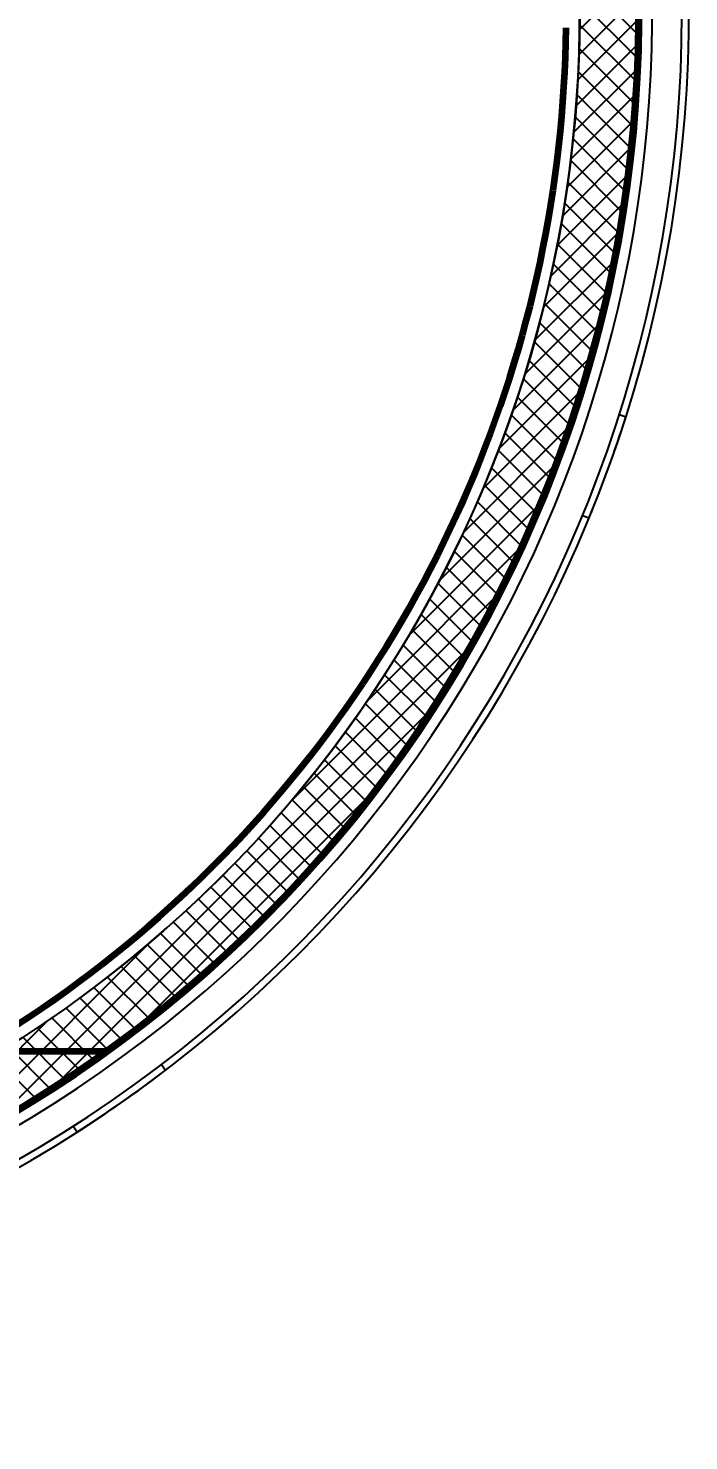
# Model space of a CAD drawing. Header units: millimetres. Extents: x 18626 to 19158, y -7082 to -6706.
# Drawn here: x 18779 to 18803.6, y -6895.3 to -6842.8 of the extents above; entities that cross this region are included whole.
import ezdxf

# ---------------------------------------------------------------- set-up
doc = ezdxf.new("R2010")
doc.units = ezdxf.units.MM
doc.header["$LTSCALE"] = 10
doc.layers.get('Defpoints').update_dxf_attribs({"lineweight": 13})
for name, color, linetype, lineweight in [('DIM（标注）', 3, 'Continuous', 15), ('LAYOUT.drawing', 125, 'Continuous', 100), ('OUTLINE.drawing', 180, 'Continuous', 100)]:
    doc.layers.add(name, color=color, linetype=linetype, lineweight=lineweight)
doc.styles.get("Standard").update_dxf_attribs({"font": 'arial.ttf', "height": 5})
doc.dimstyles.new('STANDARD$0', dxfattribs={"dimtxt": 1, "dimasz": 5, "dimexe": 1, "dimexo": 0.1, "dimgap": 0.5, "dimtad": 0, "dimzin": 1, "dimdsep": 46, "dimtxsty": 'Standard', "dimcen": 0.09, "dimclrd": 256, "dimclre": 256, "dimclrt": 256, "dimadec": 0, "dimazin": 2, "dimtfac": 1, "dimtmove": 0, "dimatfit": 3, "dimfxl": 1, "dimtolj": 1, "dimarcsym": 0})

# ---------------------------------------------------------------- blocks, each defined once
blk = doc.blocks.new('cogag')
at = {"layer": 'LAYOUT.drawing', "color": 125, "linetype": 'Continuous', "lineweight": 100}
for p, q in [((16568.584, -7008.547), (16568.588, -7007.963)), ((16568.584, -7008.547), (16568.588, -7007.963)), ((16568.574, -7009.131), (16568.584, -7008.547)), ((16568.574, -7009.131), (16568.584, -7008.547)), ((16568.556, -7009.715), (16568.574, -7009.131)), ((16568.556, -7009.715), (16568.574, -7009.131)), ((16568.531, -7010.298), (16568.556, -7009.715)), ((16568.531, -7010.298), (16568.556, -7009.715)), ((16568.498, -7010.881), (16568.531, -7010.298)), ((16568.498, -7010.881), (16568.531, -7010.298)), ((16568.459, -7011.464), (16568.498, -7010.881)), ((16568.459, -7011.464), (16568.498, -7010.881)), ((16568.413, -7012.046), (16568.459, -7011.464)), ((16568.413, -7012.046), (16568.459, -7011.464)), ((16568.359, -7012.627), (16568.413, -7012.046)), ((16568.359, -7012.627), (16568.413, -7012.046)), ((16568.298, -7013.208), (16568.359, -7012.627)), ((16568.298, -7013.208), (16568.359, -7012.627)), ((16568.23, -7013.788), (16568.298, -7013.208)), ((16568.23, -7013.788), (16568.298, -7013.208)), ((16568.155, -7014.367), (16568.23, -7013.788)), ((16568.155, -7014.367), (16568.23, -7013.788)), ((16568.073, -7014.945), (16568.155, -7014.367)), ((16568.073, -7014.945), (16568.155, -7014.367)), ((16567.984, -7015.522), (16568.073, -7014.945)), ((16567.984, -7015.522), (16568.073, -7014.945)), ((16567.888, -7016.098), (16567.984, -7015.522)), ((16567.888, -7016.098), (16567.984, -7015.522)), ((16567.784, -7016.672), (16567.888, -7016.098)), ((16567.784, -7016.672), (16567.888, -7016.098)), ((16567.674, -7017.246), (16567.784, -7016.672)), ((16567.674, -7017.246), (16567.784, -7016.672)), ((16567.556, -7017.818), (16567.674, -7017.246)), ((16567.556, -7017.818), (16567.674, -7017.246)), ((16567.432, -7018.388), (16567.556, -7017.818)), ((16567.432, -7018.388), (16567.556, -7017.818)), ((16567.3, -7018.957), (16567.432, -7018.388)), ((16567.3, -7018.957), (16567.432, -7018.388)), ((16567.162, -7019.524), (16567.3, -7018.957)), ((16567.162, -7019.524), (16567.3, -7018.957)), ((16567.017, -7020.09), (16567.162, -7019.524)), ((16567.017, -7020.09), (16567.162, -7019.524)), ((16566.864, -7020.654), (16567.017, -7020.09)), ((16566.864, -7020.654), (16567.017, -7020.09)), ((16566.705, -7021.215), (16566.864, -7020.654)), ((16566.705, -7021.215), (16566.864, -7020.654)), ((16566.539, -7021.775), (16566.705, -7021.215)), ((16566.539, -7021.775), (16566.705, -7021.215)), ((16566.366, -7022.333), (16566.539, -7021.775)), ((16566.366, -7022.333), (16566.539, -7021.775)), ((16566.187, -7022.888), (16566.366, -7022.333)), ((16566.187, -7022.888), (16566.366, -7022.333)), ((16566, -7023.442), (16566.187, -7022.888)), ((16566, -7023.442), (16566.187, -7022.888)), ((16565.807, -7023.993), (16566, -7023.442)), ((16565.807, -7023.993), (16566, -7023.442)), ((16565.607, -7024.541), (16565.807, -7023.993)), ((16565.607, -7024.541), (16565.807, -7023.993)), ((16565.4, -7025.087), (16565.607, -7024.541)), ((16565.4, -7025.087), (16565.607, -7024.541)), ((16565.186, -7025.631), (16565.4, -7025.087)), ((16565.186, -7025.631), (16565.4, -7025.087)), ((16564.966, -7026.171), (16565.186, -7025.631)), ((16564.966, -7026.171), (16565.186, -7025.631)), ((16564.739, -7026.71), (16564.966, -7026.171)), ((16564.739, -7026.71), (16564.966, -7026.171)), ((16564.506, -7027.245), (16564.739, -7026.71)), ((16564.506, -7027.245), (16564.739, -7026.71)), ((16564.266, -7027.777), (16564.506, -7027.245)), ((16564.266, -7027.777), (16564.506, -7027.245)), ((16564.02, -7028.306), (16564.266, -7027.777)), ((16564.02, -7028.306), (16564.266, -7027.777)), ((16563.767, -7028.833), (16564.02, -7028.306)), ((16563.767, -7028.833), (16564.02, -7028.306)), ((16563.508, -7029.356), (16563.767, -7028.833)), ((16563.508, -7029.356), (16563.767, -7028.833)), ((16563.242, -7029.876), (16563.508, -7029.356)), ((16563.242, -7029.876), (16563.508, -7029.356)), ((16562.97, -7030.392), (16563.242, -7029.876)), ((16562.97, -7030.392), (16563.242, -7029.876)), ((16562.691, -7030.906), (16562.97, -7030.392)), ((16562.691, -7030.906), (16562.97, -7030.392)), ((16562.407, -7031.416), (16562.691, -7030.906)), ((16562.407, -7031.416), (16562.691, -7030.906)), ((16562.116, -7031.922), (16562.407, -7031.416)), ((16562.116, -7031.922), (16562.407, -7031.416)), ((16561.819, -7032.424), (16562.116, -7031.922)), ((16561.819, -7032.424), (16562.116, -7031.922)), ((16561.515, -7032.923), (16561.819, -7032.424)), ((16561.515, -7032.923), (16561.819, -7032.424)), ((16561.206, -7033.419), (16561.515, -7032.923)), ((16561.206, -7033.419), (16561.515, -7032.923)), ((16560.891, -7033.91), (16561.206, -7033.419)), ((16560.891, -7033.91), (16561.206, -7033.419)), ((16560.569, -7034.397), (16560.891, -7033.91)), ((16560.569, -7034.397), (16560.891, -7033.91)), ((16560.242, -7034.881), (16560.569, -7034.397)), ((16560.242, -7034.881), (16560.569, -7034.397)), ((16559.909, -7035.36), (16560.242, -7034.881)), ((16559.909, -7035.36), (16560.242, -7034.881)), ((16559.57, -7035.836), (16559.909, -7035.36)), ((16559.57, -7035.836), (16559.909, -7035.36)), ((16558.874, -7036.774), (16559.225, -7036.307)), ((16558.874, -7036.774), (16559.225, -7036.307)), ((16559.225, -7036.307), (16559.57, -7035.836)), ((16559.225, -7036.307), (16559.57, -7035.836)), ((16558.518, -7037.236), (16558.874, -7036.774)), ((16558.518, -7037.236), (16558.874, -7036.774)), ((16558.155, -7037.694), (16558.518, -7037.236)), ((16558.155, -7037.694), (16558.518, -7037.236)), ((16557.788, -7038.148), (16558.155, -7037.694)), ((16557.788, -7038.148), (16558.155, -7037.694)), ((16557.415, -7038.597), (16557.788, -7038.148)), ((16557.415, -7038.597), (16557.788, -7038.148)), ((16557.036, -7039.041), (16557.415, -7038.597)), ((16557.036, -7039.041), (16557.415, -7038.597)), ((16556.262, -7039.916), (16556.652, -7039.481)), ((16556.262, -7039.916), (16556.652, -7039.481)), ((16556.652, -7039.481), (16557.036, -7039.041)), ((16556.652, -7039.481), (16557.036, -7039.041)), ((16555.868, -7040.346), (16556.262, -7039.916)), ((16555.868, -7040.346), (16556.262, -7039.916)), ((16555.468, -7040.772), (16555.868, -7040.346)), ((16555.468, -7040.772), (16555.868, -7040.346)), ((16555.062, -7041.192), (16555.468, -7040.772)), ((16555.062, -7041.192), (16555.468, -7040.772)), ((16554.652, -7041.608), (16555.062, -7041.192)), ((16554.652, -7041.608), (16555.062, -7041.192)), ((16553.816, -7042.423), (16554.237, -7042.018)), ((16553.816, -7042.423), (16554.237, -7042.018)), ((16554.237, -7042.018), (16554.652, -7041.608)), ((16554.237, -7042.018), (16554.652, -7041.608)), ((16553.391, -7042.823), (16553.816, -7042.423)), ((16553.391, -7042.823), (16553.816, -7042.423)), ((16552.961, -7043.218), (16553.391, -7042.823)), ((16552.961, -7043.218), (16553.391, -7042.823)), ((16552.086, -7043.991), (16552.526, -7043.607)), ((16552.086, -7043.991), (16552.526, -7043.607)), ((16552.526, -7043.607), (16552.961, -7043.218)), ((16552.526, -7043.607), (16552.961, -7043.218)), ((16551.642, -7044.37), (16552.086, -7043.991)), ((16551.642, -7044.37), (16552.086, -7043.991)), ((16550.739, -7045.111), (16551.192, -7044.743)), ((16550.739, -7045.111), (16551.192, -7044.743)), ((16551.192, -7044.743), (16551.642, -7044.37)), ((16551.192, -7044.743), (16551.642, -7044.37)), ((16550.281, -7045.473), (16550.739, -7045.111)), ((16550.281, -7045.473), (16550.739, -7045.111)), ((16549.818, -7045.829), (16550.281, -7045.473)), ((16549.818, -7045.829), (16550.281, -7045.473)), ((16548.88, -7046.525), (16549.351, -7046.18)), ((16548.88, -7046.525), (16549.351, -7046.18)), ((16549.351, -7046.18), (16549.818, -7045.829)), ((16549.351, -7046.18), (16549.818, -7045.829)), ((16493.204, -7046.573), (16548.812, -7046.573)), ((16548.405, -7046.864), (16548.88, -7046.525)), ((16548.812, -7046.573), (16548.88, -7046.525)), ((16547.442, -7047.525), (16547.926, -7047.197)), ((16547.926, -7047.197), (16548.405, -7046.864)), ((16546.463, -7048.162), (16546.955, -7047.846)), ((16546.955, -7047.846), (16547.442, -7047.525)), ((16545.968, -7048.471), (16546.463, -7048.162)), ((16545.469, -7048.774), (16545.968, -7048.471))]:
    blk.add_line(p, q, dxfattribs=at)
at = {"layer": 'OUTLINE.drawing', "color": 180, "linetype": 'Continuous', "lineweight": 100}
for p, q in [((16565.874, -7009.065), (16565.885, -7008.514)), ((16565.858, -7009.615), (16565.874, -7009.065)), ((16565.834, -7010.166), (16565.858, -7009.615)), ((16565.804, -7010.715), (16565.834, -7010.166)), ((16565.766, -7011.265), (16565.804, -7010.715)), ((16565.723, -7011.814), (16565.766, -7011.265)), ((16565.672, -7012.362), (16565.723, -7011.814)), ((16565.615, -7012.91), (16565.672, -7012.362)), ((16565.55, -7013.457), (16565.615, -7012.91)), ((16565.48, -7014.003), (16565.55, -7013.457)), ((16565.402, -7014.549), (16565.48, -7014.003)), ((16565.318, -7015.093), (16565.402, -7014.549)), ((16565.227, -7015.636), (16565.318, -7015.093)), ((16565.13, -7016.178), (16565.227, -7015.636)), ((16565.026, -7016.719), (16565.13, -7016.178)), ((16564.915, -7017.259), (16565.026, -7016.719)), ((16564.798, -7017.797), (16564.915, -7017.259)), ((16564.674, -7018.333), (16564.798, -7017.797)), ((16564.543, -7018.868), (16564.674, -7018.333)), ((16564.406, -7019.402), (16564.543, -7018.868)), ((16564.262, -7019.933), (16564.406, -7019.402)), ((16564.112, -7020.463), (16564.262, -7019.933)), ((16563.955, -7020.991), (16564.112, -7020.463)), ((16563.792, -7021.517), (16563.955, -7020.991)), ((16563.623, -7022.041), (16563.792, -7021.517)), ((16563.447, -7022.563), (16563.623, -7022.041)), ((16563.265, -7023.083), (16563.447, -7022.563)), ((16563.076, -7023.6), (16563.265, -7023.083)), ((16562.881, -7024.116), (16563.076, -7023.6)), ((16562.679, -7024.628), (16562.881, -7024.116)), ((16562.472, -7025.138), (16562.679, -7024.628)), ((16562.258, -7025.646), (16562.472, -7025.138)), ((16562.038, -7026.151), (16562.258, -7025.646)), ((16561.811, -7026.653), (16562.038, -7026.151)), ((16561.579, -7027.152), (16561.811, -7026.653)), ((16561.341, -7027.649), (16561.579, -7027.152)), ((16561.096, -7028.142), (16561.341, -7027.649)), ((16560.845, -7028.632), (16561.096, -7028.142)), ((16560.589, -7029.12), (16560.845, -7028.632)), ((16560.326, -7029.604), (16560.589, -7029.12)), ((16560.058, -7030.085), (16560.326, -7029.604)), ((16559.503, -7031.036), (16559.783, -7030.562)), ((16559.783, -7030.562), (16560.058, -7030.085)), ((16559.217, -7031.507), (16559.503, -7031.036)), ((16558.925, -7031.974), (16559.217, -7031.507)), ((16558.628, -7032.438), (16558.925, -7031.974)), ((16558.324, -7032.897), (16558.628, -7032.438)), ((16558.016, -7033.353), (16558.324, -7032.897)), ((16557.701, -7033.806), (16558.016, -7033.353)), ((16557.381, -7034.254), (16557.701, -7033.806)), ((16556.725, -7035.139), (16557.056, -7034.698)), ((16557.056, -7034.698), (16557.381, -7034.254)), ((16556.389, -7035.575), (16556.725, -7035.139)), ((16556.048, -7036.007), (16556.389, -7035.575)), ((16555.701, -7036.435), (16556.048, -7036.007)), ((16554.992, -7037.278), (16555.349, -7036.859)), ((16555.349, -7036.859), (16555.701, -7036.435)), ((16554.629, -7037.693), (16554.992, -7037.278)), ((16554.262, -7038.103), (16554.629, -7037.693)), ((16553.89, -7038.509), (16554.262, -7038.103)), ((16553.13, -7039.307), (16553.512, -7038.91)), ((16553.512, -7038.91), (16553.89, -7038.509)), ((16552.743, -7039.698), (16553.13, -7039.307)), ((16552.351, -7040.085), (16552.743, -7039.698)), ((16551.553, -7040.845), (16551.955, -7040.468)), ((16551.955, -7040.468), (16552.351, -7040.085)), ((16551.148, -7041.217), (16551.553, -7040.845)), ((16550.322, -7041.947), (16550.737, -7041.585)), ((16550.737, -7041.585), (16551.148, -7041.217)), ((16549.903, -7042.304), (16550.322, -7041.947)), ((16549.48, -7042.656), (16549.903, -7042.304)), ((16548.62, -7043.344), (16549.052, -7043.003)), ((16549.052, -7043.003), (16549.48, -7042.656)), ((16547.743, -7044.011), (16548.183, -7043.681)), ((16548.183, -7043.681), (16548.62, -7043.344)), ((16547.299, -7044.337), (16547.743, -7044.011)), ((16546.398, -7044.971), (16546.85, -7044.657)), ((16546.85, -7044.657), (16547.299, -7044.337)), ((16545.942, -7045.28), (16546.398, -7044.971)), ((16545.482, -7045.583), (16545.942, -7045.28))]:
    blk.add_line(p, q, dxfattribs=at)
blk = doc.blocks.new('*D34')
at = {"layer": 'Defpoints', "linetype": 'ByBlock', "transparency": 16777216}
for p in [(18754.137, -6894.483), (18742.561, -6906.329)]:
    blk.add_point(p, dxfattribs=at)
at = {"layer": 'DIM（标注）', "linetype": 'ByBlock', "lineweight": -2, "transparency": 16777216}
for p, q in [((18754.137, -6894.583), (18754.137, -6916.384)), ((18742.561, -6906.429), (18742.561, -6916.384)), ((18747.561, -6915.384), (18749.137, -6915.384)), ((18759.137, -6915.384), (18749.137, -6915.384))]:
    blk.add_line(p, q, dxfattribs=at)
at = {"layer": 'DIM（标注）', "linetype": 'ByBlock', "transparency": 16777216}
for points in [[(18742.561, -6915.384), (18747.561, -6916.217), (18747.561, -6914.55)], [(18754.137, -6915.384), (18749.137, -6916.217), (18749.137, -6914.55)]]:
    blk.add_solid(points, dxfattribs=at)
at = {"layer": 'DIM（标注）', "linetype": 'ByBlock', "transparency": 16777216, "insert": (18775.148, -6915.384), "char_height": 5, "attachment_point": 5}
blk.add_mtext('\\A1;11.58%%p0.3', dxfattribs=at)
blk = doc.blocks.new('SAGAGH')
at = {"layer": 'LAYOUT.drawing', "color": 125, "linetype": 'Continuous', "lineweight": 100}
for p, q in [((16248.639, -6904.043), (16248.643, -6903.459)), ((16248.639, -6904.043), (16248.643, -6903.459)), ((16248.628, -6904.627), (16248.639, -6904.043)), ((16248.628, -6904.627), (16248.639, -6904.043)), ((16248.61, -6905.211), (16248.628, -6904.627)), ((16248.61, -6905.211), (16248.628, -6904.627)), ((16248.585, -6905.794), (16248.61, -6905.211)), ((16248.585, -6905.794), (16248.61, -6905.211)), ((16248.553, -6906.377), (16248.585, -6905.794)), ((16248.553, -6906.377), (16248.585, -6905.794)), ((16248.514, -6906.959), (16248.553, -6906.377)), ((16248.514, -6906.959), (16248.553, -6906.377)), ((16248.467, -6907.541), (16248.514, -6906.959)), ((16248.467, -6907.541), (16248.514, -6906.959)), ((16248.414, -6908.123), (16248.467, -6907.541)), ((16248.414, -6908.123), (16248.467, -6907.541)), ((16248.353, -6908.704), (16248.414, -6908.123)), ((16248.353, -6908.704), (16248.414, -6908.123)), ((16248.285, -6909.284), (16248.353, -6908.704)), ((16248.285, -6909.284), (16248.353, -6908.704)), ((16248.21, -6909.863), (16248.285, -6909.284)), ((16248.21, -6909.863), (16248.285, -6909.284)), ((16248.128, -6910.441), (16248.21, -6909.863)), ((16248.128, -6910.441), (16248.21, -6909.863)), ((16248.038, -6911.018), (16248.128, -6910.441)), ((16248.038, -6911.018), (16248.128, -6910.441)), ((16247.942, -6911.594), (16248.038, -6911.018)), ((16247.942, -6911.594), (16248.038, -6911.018)), ((16247.839, -6912.168), (16247.942, -6911.594)), ((16247.839, -6912.168), (16247.942, -6911.594)), ((16247.728, -6912.742), (16247.839, -6912.168)), ((16247.728, -6912.742), (16247.839, -6912.168)), ((16247.611, -6913.314), (16247.728, -6912.742)), ((16247.611, -6913.314), (16247.728, -6912.742)), ((16247.487, -6913.884), (16247.611, -6913.314)), ((16247.487, -6913.884), (16247.611, -6913.314)), ((16247.355, -6914.453), (16247.487, -6913.884)), ((16247.355, -6914.453), (16247.487, -6913.884)), ((16247.217, -6915.02), (16247.355, -6914.453)), ((16247.217, -6915.02), (16247.355, -6914.453)), ((16247.071, -6915.586), (16247.217, -6915.02)), ((16247.071, -6915.586), (16247.217, -6915.02)), ((16246.919, -6916.149), (16247.071, -6915.586)), ((16246.919, -6916.149), (16247.071, -6915.586)), ((16246.76, -6916.711), (16246.919, -6916.149)), ((16246.76, -6916.711), (16246.919, -6916.149)), ((16246.594, -6917.271), (16246.76, -6916.711)), ((16246.594, -6917.271), (16246.76, -6916.711)), ((16246.421, -6917.829), (16246.594, -6917.271)), ((16246.421, -6917.829), (16246.594, -6917.271)), ((16246.241, -6918.384), (16246.421, -6917.829)), ((16246.241, -6918.384), (16246.421, -6917.829)), ((16246.055, -6918.937), (16246.241, -6918.384)), ((16246.055, -6918.937), (16246.241, -6918.384)), ((16245.861, -6919.488), (16246.055, -6918.937)), ((16245.861, -6919.488), (16246.055, -6918.937)), ((16245.661, -6920.037), (16245.861, -6919.488)), ((16245.661, -6920.037), (16245.861, -6919.488)), ((16245.454, -6920.583), (16245.661, -6920.037)), ((16245.454, -6920.583), (16245.661, -6920.037)), ((16245.241, -6921.127), (16245.454, -6920.583)), ((16245.241, -6921.127), (16245.454, -6920.583)), ((16245.021, -6921.667), (16245.241, -6921.127)), ((16245.021, -6921.667), (16245.241, -6921.127)), ((16244.794, -6922.205), (16245.021, -6921.667)), ((16244.794, -6922.205), (16245.021, -6921.667)), ((16244.561, -6922.741), (16244.794, -6922.205)), ((16244.561, -6922.741), (16244.794, -6922.205)), ((16244.321, -6923.273), (16244.561, -6922.741)), ((16244.321, -6923.273), (16244.561, -6922.741)), ((16244.074, -6923.802), (16244.321, -6923.273)), ((16244.074, -6923.802), (16244.321, -6923.273)), ((16243.822, -6924.329), (16244.074, -6923.802)), ((16243.822, -6924.329), (16244.074, -6923.802)), ((16243.562, -6924.852), (16243.822, -6924.329)), ((16243.562, -6924.852), (16243.822, -6924.329)), ((16243.297, -6925.372), (16243.562, -6924.852)), ((16243.297, -6925.372), (16243.562, -6924.852)), ((16243.024, -6925.888), (16243.297, -6925.372)), ((16243.024, -6925.888), (16243.297, -6925.372)), ((16242.746, -6926.402), (16243.024, -6925.888)), ((16242.746, -6926.402), (16243.024, -6925.888)), ((16242.461, -6926.911), (16242.746, -6926.402)), ((16242.461, -6926.911), (16242.746, -6926.402)), ((16242.17, -6927.418), (16242.461, -6926.911)), ((16242.17, -6927.418), (16242.461, -6926.911)), ((16241.873, -6927.92), (16242.17, -6927.418)), ((16241.873, -6927.92), (16242.17, -6927.418)), ((16241.57, -6928.419), (16241.873, -6927.92)), ((16241.57, -6928.419), (16241.873, -6927.92)), ((16241.261, -6928.914), (16241.57, -6928.419)), ((16241.261, -6928.914), (16241.57, -6928.419)), ((16240.945, -6929.406), (16241.261, -6928.914)), ((16240.945, -6929.406), (16241.261, -6928.914)), ((16240.624, -6929.893), (16240.945, -6929.406)), ((16240.624, -6929.893), (16240.945, -6929.406)), ((16240.297, -6930.377), (16240.624, -6929.893)), ((16240.297, -6930.377), (16240.624, -6929.893)), ((16239.963, -6930.856), (16240.297, -6930.377)), ((16239.963, -6930.856), (16240.297, -6930.377)), ((16239.624, -6931.331), (16239.963, -6930.856)), ((16239.624, -6931.331), (16239.963, -6930.856)), ((16238.929, -6932.269), (16239.279, -6931.803)), ((16238.929, -6932.269), (16239.279, -6931.803)), ((16239.279, -6931.803), (16239.624, -6931.331)), ((16239.279, -6931.803), (16239.624, -6931.331)), ((16238.572, -6932.732), (16238.929, -6932.269)), ((16238.572, -6932.732), (16238.929, -6932.269)), ((16238.21, -6933.19), (16238.572, -6932.732)), ((16238.21, -6933.19), (16238.572, -6932.732)), ((16237.842, -6933.644), (16238.21, -6933.19)), ((16237.842, -6933.644), (16238.21, -6933.19)), ((16237.469, -6934.093), (16237.842, -6933.644)), ((16237.469, -6934.093), (16237.842, -6933.644)), ((16237.091, -6934.537), (16237.469, -6934.093)), ((16237.091, -6934.537), (16237.469, -6934.093)), ((16236.707, -6934.977), (16237.091, -6934.537)), ((16236.707, -6934.977), (16237.091, -6934.537)), ((16235.922, -6935.842), (16236.317, -6935.412)), ((16235.922, -6935.842), (16236.317, -6935.412)), ((16236.317, -6935.412), (16236.707, -6934.977)), ((16236.317, -6935.412), (16236.707, -6934.977)), ((16235.522, -6936.268), (16235.922, -6935.842)), ((16235.522, -6936.268), (16235.922, -6935.842)), ((16235.117, -6936.688), (16235.522, -6936.268)), ((16235.117, -6936.688), (16235.522, -6936.268)), ((16234.707, -6937.103), (16235.117, -6936.688)), ((16234.707, -6937.103), (16235.117, -6936.688)), ((16233.871, -6937.919), (16234.291, -6937.514)), ((16233.871, -6937.919), (16234.291, -6937.514)), ((16234.291, -6937.514), (16234.707, -6937.103)), ((16234.291, -6937.514), (16234.707, -6937.103)), ((16233.446, -6938.319), (16233.871, -6937.919)), ((16233.446, -6938.319), (16233.871, -6937.919)), ((16233.015, -6938.714), (16233.446, -6938.319)), ((16233.015, -6938.714), (16233.446, -6938.319)), ((16232.141, -6939.487), (16232.58, -6939.103)), ((16232.141, -6939.487), (16232.58, -6939.103)), ((16232.58, -6939.103), (16233.015, -6938.714)), ((16232.58, -6939.103), (16233.015, -6938.714)), ((16231.696, -6939.866), (16232.141, -6939.487)), ((16231.696, -6939.866), (16232.141, -6939.487)), ((16231.247, -6940.239), (16231.696, -6939.866)), ((16231.247, -6940.239), (16231.696, -6939.866)), ((16230.335, -6940.969), (16230.793, -6940.607)), ((16230.335, -6940.969), (16230.793, -6940.607)), ((16230.793, -6940.607), (16231.247, -6940.239)), ((16230.793, -6940.607), (16231.247, -6940.239)), ((16229.873, -6941.325), (16230.335, -6940.969)), ((16229.873, -6941.325), (16230.335, -6940.969)), ((16228.935, -6942.021), (16229.406, -6941.676)), ((16228.935, -6942.021), (16229.406, -6941.676)), ((16229.406, -6941.676), (16229.873, -6941.325)), ((16229.406, -6941.676), (16229.873, -6941.325)), ((16173.258, -6942.069), (16228.867, -6942.069)), ((16228.46, -6942.36), (16228.935, -6942.021)), ((16228.867, -6942.069), (16228.935, -6942.021)), ((16227.497, -6943.021), (16227.98, -6942.693)), ((16227.98, -6942.693), (16228.46, -6942.36)), ((16226.518, -6943.657), (16227.009, -6943.342)), ((16227.009, -6943.342), (16227.497, -6943.021)), ((16226.023, -6943.967), (16226.518, -6943.657)), ((16225.524, -6944.27), (16226.023, -6943.967))]:
    blk.add_line(p, q, dxfattribs=at)
at = {"layer": 'OUTLINE.drawing', "color": 180, "linetype": 'Continuous', "lineweight": 100}
for p, q in [((16245.929, -6904.561), (16245.939, -6904.01)), ((16245.912, -6905.111), (16245.929, -6904.561)), ((16245.889, -6905.661), (16245.912, -6905.111)), ((16245.858, -6906.211), (16245.889, -6905.661)), ((16245.821, -6906.761), (16245.858, -6906.211)), ((16245.777, -6907.31), (16245.821, -6906.761)), ((16245.727, -6907.858), (16245.777, -6907.31)), ((16245.669, -6908.406), (16245.727, -6907.858)), ((16245.605, -6908.953), (16245.669, -6908.406)), ((16245.534, -6909.499), (16245.605, -6908.953)), ((16245.457, -6910.044), (16245.534, -6909.499)), ((16245.373, -6910.589), (16245.457, -6910.044)), ((16245.282, -6911.132), (16245.373, -6910.589)), ((16245.184, -6911.674), (16245.282, -6911.132)), ((16245.08, -6912.215), (16245.184, -6911.674)), ((16244.97, -6912.754), (16245.08, -6912.215)), ((16244.852, -6913.292), (16244.97, -6912.754)), ((16244.728, -6913.829), (16244.852, -6913.292)), ((16244.598, -6914.364), (16244.728, -6913.829)), ((16244.461, -6914.898), (16244.598, -6914.364)), ((16244.317, -6915.429), (16244.461, -6914.898)), ((16244.167, -6915.959), (16244.317, -6915.429)), ((16244.01, -6916.487), (16244.167, -6915.959)), ((16243.847, -6917.013), (16244.01, -6916.487)), ((16243.677, -6917.537), (16243.847, -6917.013)), ((16243.501, -6918.059), (16243.677, -6917.537)), ((16243.319, -6918.579), (16243.501, -6918.059)), ((16243.13, -6919.096), (16243.319, -6918.579)), ((16242.935, -6919.611), (16243.13, -6919.096)), ((16242.734, -6920.124), (16242.935, -6919.611)), ((16242.526, -6920.634), (16242.734, -6920.124)), ((16242.312, -6921.142), (16242.526, -6920.634)), ((16242.092, -6921.646), (16242.312, -6921.142)), ((16241.866, -6922.149), (16242.092, -6921.646)), ((16241.634, -6922.648), (16241.866, -6922.149)), ((16241.395, -6923.144), (16241.634, -6922.648)), ((16241.151, -6923.638), (16241.395, -6923.144)), ((16240.9, -6924.128), (16241.151, -6923.638)), ((16240.643, -6924.616), (16240.9, -6924.128)), ((16240.381, -6925.1), (16240.643, -6924.616)), ((16240.112, -6925.581), (16240.381, -6925.1)), ((16239.838, -6926.058), (16240.112, -6925.581)), ((16239.271, -6927.003), (16239.557, -6926.532)), ((16239.557, -6926.532), (16239.838, -6926.058)), ((16238.98, -6927.47), (16239.271, -6927.003)), ((16238.682, -6927.933), (16238.98, -6927.47)), ((16238.379, -6928.393), (16238.682, -6927.933)), ((16238.07, -6928.849), (16238.379, -6928.393)), ((16237.756, -6929.302), (16238.07, -6928.849)), ((16237.436, -6929.75), (16237.756, -6929.302)), ((16236.78, -6930.635), (16237.111, -6930.194)), ((16237.111, -6930.194), (16237.436, -6929.75)), ((16236.444, -6931.071), (16236.78, -6930.635)), ((16236.102, -6931.503), (16236.444, -6931.071)), ((16235.755, -6931.931), (16236.102, -6931.503)), ((16235.403, -6932.354), (16235.755, -6931.931)), ((16234.684, -6933.188), (16235.046, -6932.774)), ((16235.046, -6932.774), (16235.403, -6932.354)), ((16234.317, -6933.599), (16234.684, -6933.188)), ((16233.944, -6934.005), (16234.317, -6933.599)), ((16233.185, -6934.802), (16233.567, -6934.406)), ((16233.567, -6934.406), (16233.944, -6934.005)), ((16232.798, -6935.194), (16233.185, -6934.802)), ((16232.406, -6935.581), (16232.798, -6935.194)), ((16231.608, -6936.341), (16232.009, -6935.963)), ((16232.009, -6935.963), (16232.406, -6935.581)), ((16231.202, -6936.713), (16231.608, -6936.341)), ((16230.792, -6937.08), (16231.202, -6936.713)), ((16229.958, -6937.8), (16230.377, -6937.443)), ((16230.377, -6937.443), (16230.792, -6937.08)), ((16229.534, -6938.152), (16229.958, -6937.8)), ((16228.674, -6938.84), (16229.106, -6938.499)), ((16229.106, -6938.499), (16229.534, -6938.152)), ((16228.238, -6939.176), (16228.674, -6938.84)), ((16227.353, -6939.833), (16227.798, -6939.507)), ((16227.798, -6939.507), (16228.238, -6939.176)), ((16226.453, -6940.467), (16226.905, -6940.152)), ((16226.905, -6940.152), (16227.353, -6939.833)), ((16225.997, -6940.776), (16226.453, -6940.467)), ((16225.537, -6941.079), (16225.997, -6940.776))]:
    blk.add_line(p, q, dxfattribs=at)
blk = doc.blocks.new('SFTHHN')
h = blk.add_hatch()
h.set_pattern_fill('ANSI37', color=5, scale=0.2, style=0)
h.set_pattern_definition([(45, (-9078.69425, 872.2232), (-0.449012806, 0.449012806), []), (135, (-9078.69425, 872.2232), (-0.449012806, -0.449012806), [])])
h.paths.add_polyline_path([(17661.835, -6913.714, 4.042934), (17617.474, -6913.714)])
h.paths.add_polyline_path([(17616.638, -6910.73, -3.670869), (17662.671, -6910.73)], flags=16)
at = {"color": 5}
for points in [[(17620.409, -6915.134), (17620.409, -6916.214), (17658.9, -6916.214), (17658.9, -6915.134, 4.733206), (17620.409, -6915.134)], [(17616.638, -6910.73, -3.670869), (17662.671, -6910.73), (17616.638, -6910.73)]]:
    blk.add_lwpolyline(points, format="xyb", dxfattribs=at)

msp = doc.modelspace()

# ---------------------------------------------------------------- linework, layer by layer
at = {"color": 0}
for p, q in [((18800.996, -6857.111), (18801.241, -6857.201)), ((18799.628, -6860.87), (18799.873, -6860.96)), ((18783.96, -6881.289), (18784.11, -6881.503)), ((18780.683, -6883.583), (18780.833, -6883.797))]:
    msp.add_line(p, q, dxfattribs=at)
for centre, radius, start, end in [((18754.137, -6842.184), 49.44, 295.3483, 244.6517), ((18754.137, -6842.184), 49.18, 294.7012, 245.2988), ((18754.137, -6842.184), 47.68, 294.0033, 245.9967), ((18755.171, -6842.561), 48.34, 337.6405, 342.3595), ((18754.768, -6843.086), 48.34, 302.6405, 307.3595)]:
    msp.add_arc(centre, radius, start, end, dxfattribs=at)
at = {"color": 2}
for radius in [48.08, 47.48]:
    msp.add_arc((18754.137, -6842.184), radius, 300.1044, 239.8956, dxfattribs=at)
at = {"color": 5}
msp.add_arc((18754.137, -6842.184), 45.38, 306.8571, 233.1429, dxfattribs=at)

# ---------------------------------------------------------------- block references
for name, p in [('SFTHHN', (1114.482, 29.435)), ('SAGAGH', (2553.074, 61.275))]:
    msp.add_blockref(name, p)
at = {"layer": 'DIM（标注）', "color": 0}
msp.add_blockref('cogag', (2233.129, 165.779), dxfattribs=at)

# ---------------------------------------------------------------- dimensions: what is measured, and where the dimension line sits
at = {"layer": 'DIM（标注）', "color": 3}
dim = msp.add_linear_dim(base=(18754.137, -6915.384), p1=(18742.561, -6906.329), p2=(18754.137, -6894.483), dimstyle='STANDARD$0', override={"dimtol": 1, "dimtp": 0.3, "dimtm": 0.3, "dimfxl": 1.5, "dimarcsym": 2}, dxfattribs=at)
dim.commit()
dim.dimension.update_dxf_attribs({"geometry": '*D34', "text_midpoint": (18775.148, -6915.384)})

doc.saveas('drawing.dxf')
